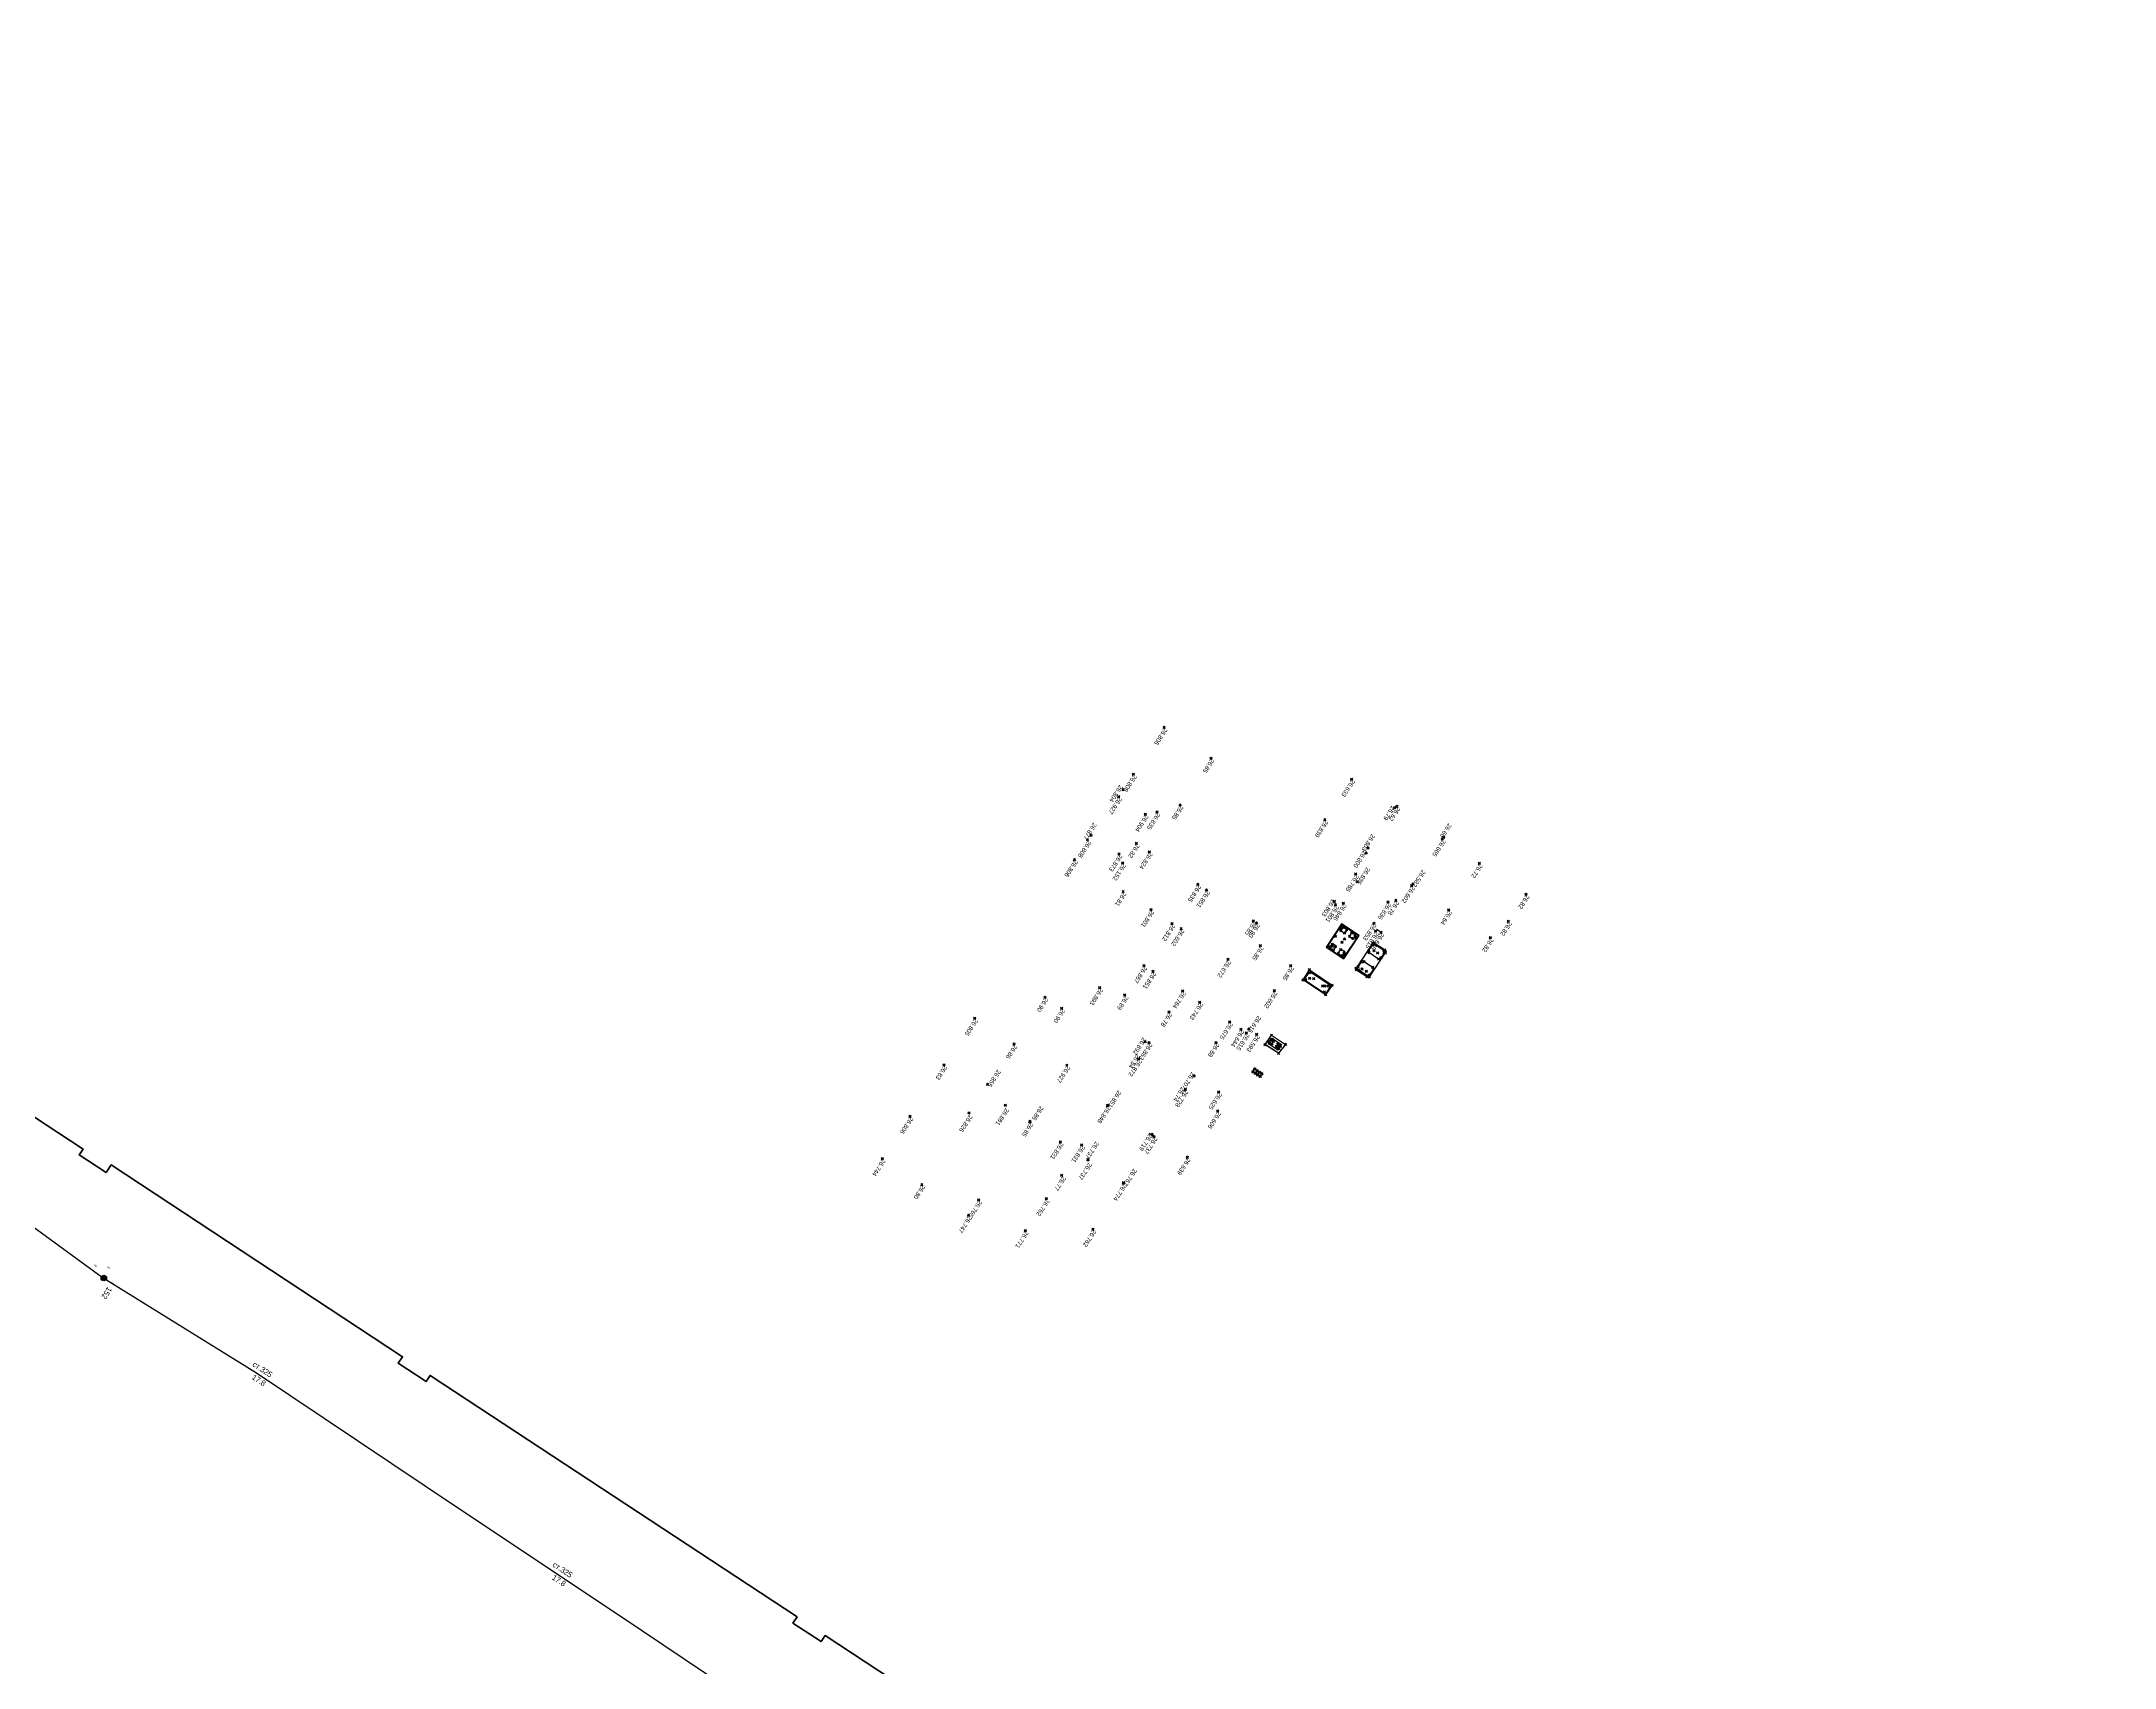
# Model space of a CAD drawing. Header units: millimetres. Extents: x 3214760 to 3224023, y 538957 to 542465.
# Drawn here: x 3222277.7 to 3222648.2, y 541242.3 to 541532.9 of the extents above; entities that cross this region are included whole.
import ezdxf

# ---------------------------------------------------------------- set-up
doc = ezdxf.new("R2010")
doc.units = ezdxf.units.MM
doc.header["$PDMODE"] = 35
doc.header["$PDSIZE"] = 0.2
for name, color, linetype in [('61_Отметки высоты поверхности', 7, 'Continuous'), ('_Аммиак', 7, 'Continuous'), ('_Осветленная вода_Колодцы', 30, 'Continuous'), ('_Осветленная вода_Номер_труб', 7, 'Continuous'), ('_Осветленная вода_Подземка', 7, 'Continuous'), ('Отметки фундамента', 7, 'Continuous'), ('Фундамент', 7, 'Continuous')]:
    doc.layers.add(name, color=color, linetype=linetype)
doc.layers.add('_Осветленная вода_Номер участка', color=7, linetype='Continuous', lineweight=9)
doc.styles.add('LIKE11', font='bm431.shx')
doc.styles.add('LIKE17', font='d431.shx')
doc.styles.add('LIKE32', font='peteri.shx')
doc.styles.add('Line_GUGK', font='bm431.ttf')
doc.linetypes.add('g5_122_vpr', pattern='A,1,-1,1.5,-0.4,["Впр",Line_GUGK,S=1,R=0,X=0,Y=-0.5],-3.2,1.5,-1,4,-1,4,-1,3', length=22.6)

# ---------------------------------------------------------------- blocks, each defined once
blk = doc.blocks.new('g5_117')
h = blk.add_hatch(color=255)
h.paths.add_polyline_path([(-0.3, 0.35), (0.35, -0.3, 0.177899), (0.46, 0, 0.639215)])
h.paths.add_polyline_path([(-0.35, 0.3, 0.177899), (-0.46, 0, 0.639215), (0.3, -0.35)])
at = {"color": 0}
blk.add_lwpolyline([(0.35, -0.35), (-0.35, 0.35)], dxfattribs=at)
blk.add_circle((0, 0), 0.5, dxfattribs=at)

msp = doc.modelspace()

# ---------------------------------------------------------------- linework, layer by layer
at = {"layer": '_Аммиак', "color": 2, "lineweight": 40, "elevation": 61.05}
msp.add_lwpolyline([(3222224.88, 541374.56), (3222285.14, 541334.94), (3222284.45, 541333.88), (3222289.25, 541330.72), (3222290.17, 541332.11), (3222342.25, 541297.81), (3222341.48, 541296.64), (3222346.44, 541293.38), (3222347.15, 541294.47), (3222412.73, 541251.3), (3222412.01, 541250.21), (3222417.04, 541246.9), (3222417.76, 541247.98), (3222478.13, 541208.22)], dxfattribs=at)
at = {"layer": '_Осветленная вода_Подземка', "color": 150, "linetype": 'g5_122_vpr', "lineweight": 30, "flags": 128}
msp.add_lwpolyline([(3222041.23, 541532.93), (3222025.43, 541510.79), (3222014.65, 541496.08), (3222042.99, 541477.19), (3222064.09, 541463.56), (3222091.36, 541443.23), (3222205.77, 541367.26), (3222221.71, 541355.42), (3222236.92, 541346.41), (3222271.5, 541324.5), (3222288.54, 541312.03), (3222316.15, 541294.96), (3222346.3, 541274.75), (3222385.09, 541248.83), (3222515.44, 541161.21), (3222644.39, 541077.84), (3222648.17, 541075.73)], dxfattribs=at)
at = {"layer": 'Отметки фундамента', "ltscale": 100}
for p in [(3222478.34, 541410.31, 55.15), (3222486.7, 541404.81, 55.2), (3222472.85, 541401.96, 55.15), (3222511.83, 541401.06, 54.98), (3222470.2, 541397.94, 55.27), (3222471.01, 541399.17, 55.15), (3222481.2, 541396.46, 55.2), (3222519.54, 541395.99, 55.14), (3222519.93, 541396.19, 54.97), (3222474.96, 541394.8, 55.25), (3222477.06, 541395.18, 55.18), (3222507.05, 541393.8, 55.19), (3222464.64, 541390.22, 55.16), (3222465.28, 541391, 55.22), (3222473.38, 541389.59, 55.17), (3222514.77, 541388.74, 55.15), (3222528.06, 541390.37, 55.01), (3222528.27, 541390.69, 55.01), (3222462.31, 541386.68, 55.15), (3222470.29, 541387.7, 55.22), (3222470.93, 541386.08, 55.16), (3222475.68, 541388.07, 55.17), (3222514.43, 541387.84, 55.15), (3222534.67, 541386.01, 55.07), (3222471.01, 541380.98, 55.16), (3222484.36, 541382.25, 55.18), (3222485.91, 541381.24, 55.2), (3222512.57, 541384.09, 55.13), (3222512.87, 541382.73, 55.18), (3222522.57, 541382.03, 54.95), (3222522.78, 541382.34, 54.93), (3222475.98, 541377.72, 55.15), (3222508.74, 541379.2, 55.15), (3222508.95, 541378.62, 55.15), (3222510.35, 541378.89, 55.19), (3222518.34, 541379.1, 55.18), (3222519.74, 541379.38, 55.13), (3222529.18, 541377.66, 54.99), (3222543.02, 541380.5, 55.17), (3222479.75, 541375.25, 55.16), (3222481.37, 541374.35, 54.95), (3222494.26, 541375.74, 55.2), (3222494.84, 541375.35, 55.15), (3222515.83, 541375.29, 55.2), (3222516.12, 541373.9, 55.16), (3222517.08, 541373.69, 55.03), (3222539.83, 541375.66, 55.17), (3222495.53, 541371.31, 55.2), (3222536.63, 541372.75, 55.17), (3222474.73, 541367.73, 55.21), (3222476.33, 541366.7, 55.2), (3222489.73, 541368.86, 55.02), (3222500.96, 541367.73, 55.2), (3222466.82, 541363.8, 55.24), (3222471.29, 541362.51, 55.24), (3222481.64, 541363.21, 55.13), (3222498.02, 541363.27, 54.95), (3222457.04, 541362.08, 55.25), (3222460.03, 541360.11, 55.25), (3222479.2, 541359.45, 55.13), (3222484.69, 541361.2, 55.09), (3222444.48, 541358.33, 55.15), (3222490.04, 541357.68, 55.02), (3222492.05, 541356.35, 54.99), (3222493.02, 541355.71, 54.96), (3222493.47, 541356.4, 54.96), (3222494.85, 541355.44, 54.94), (3222451.52, 541353.7, 55.21), (3222474.95, 541354.14, 55.24), (3222475.65, 541353.98, 55.21), (3222487.61, 541353.99, 55.03), (3222438.98, 541349.97, 55.18), (3222460.95, 541349.94, 55.27), (3222473.76, 541351.06, 55.22), (3222473.8, 541351.11, 55.19), (3222483.68, 541348.03, 55.05), (3222446.77, 541346.49, 55.2), (3222482.09, 541345.57, 55.07), (3222482.11, 541345.64, 55.09), (3222488.07, 541345.14, 54.97), (3222432.92, 541340.77, 55.15), (3222443.45, 541341.38, 55.17), (3222449.94, 541342.78, 55.23), (3222468.2, 541342.68, 55.19), (3222468.31, 541342.77, 55.2), (3222487.92, 541341.73, 54.95), (3222454.33, 541339.88, 55.2), (3222454.37, 541339.78, 55.2), (3222476.19, 541337.58, 55.06), (3222476.54, 541337.19, 55.08), (3222427.97, 541333.24, 55.09), (3222459.77, 541336.23, 55.18), (3222463.59, 541335.68, 55.18), (3222464.72, 541333.11, 55.17), (3222464.75, 541333, 55.18), (3222482.46, 541333.45, 54.98), (3222460.02, 541330.24, 55.12), (3222435.03, 541328.59, 55.15), (3222445.2, 541325.86, 55.11), (3222457.29, 541326.09, 55.11), (3222471.04, 541328.85, 55.12), (3222471.09, 541328.92, 55.11), (3222443.38, 541323.09, 55.09), (3222453.53, 541320.38, 55.06), (3222465.61, 541320.61, 55.11)]:
    msp.add_point(p, dxfattribs=at)
at = {"layer": 'Отметки фундамента', "color": 1}
for p in [(3222509.77, 541374.28, 27.45), (3222509.78, 541374.28, 27.45), (3222508.39, 541371.21, 27.41), (3222508.39, 541371.21, 27.41), (3222510.13, 541371.93, 27.42), (3222510.13, 541371.93, 27.42), (3222512.65, 541372.76, 27.45), (3222512.65, 541372.76, 27.45), (3222510.53, 541369.56, 27.41), (3222510.53, 541369.56, 27.41)]:
    msp.add_point(p, dxfattribs=at)
at = {"layer": 'Отметки фундамента'}
for p in [(3222509.93, 541373.97, 28.71), (3222509.93, 541373.97, 28.71), (3222510.37, 541374.57, 28.72), (3222510.37, 541374.57, 28.72), (3222510.57, 541373.55, 28.72), (3222510.57, 541373.55, 28.72), (3222510.96, 541374.18, 28.73), (3222510.96, 541374.18, 28.73), (3222511.85, 541373.54, 28.73), (3222511.85, 541373.54, 28.73), (3222507.96, 541370.95, 28.75), (3222507.96, 541370.95, 28.75), (3222508.39, 541371.57, 28.75), (3222508.39, 541371.57, 28.75), (3222508.58, 541370.56, 28.73), (3222508.58, 541370.56, 28.73), (3222508.95, 541371.17, 28.75), (3222508.96, 541371.17, 28.75), (3222509.49, 541369.96, 28.73), (3222509.49, 541369.96, 28.73), (3222509.88, 541370.58, 28.73), (3222509.88, 541370.58, 28.73), (3222510.51, 541370.18, 28.73), (3222510.51, 541370.18, 28.73), (3222511.47, 541372.95, 28.73), (3222511.47, 541372.95, 28.73), (3222512.1, 541372.61, 28.73), (3222512.1, 541372.61, 28.73), (3222512.46, 541373.2, 28.73), (3222512.46, 541373.2, 28.73), (3222514.88, 541370.38, 27.7), (3222514.89, 541370.38, 27.7), (3222514.97, 541370.04, 27.7), (3222514.97, 541370.04, 27.7), (3222515.54, 541371.38, 27.7), (3222515.54, 541371.38, 27.7), (3222515.84, 541370.4, 28.49), (3222515.84, 541370.4, 28.49), (3222515.87, 541371.57, 27.7), (3222515.87, 541371.57, 27.7), (3222516.48, 541369.98, 28.47), (3222516.48, 541369.98, 28.47), (3222517.59, 541370.46, 27.69), (3222517.59, 541370.46, 27.69), (3222517.66, 541369.98, 27.69), (3222517.66, 541369.98, 27.69), (3222504.3, 541366.99, 27.09), (3222504.3, 541367, 27.09), (3222504.39, 541366.49, 27.64), (3222504.39, 541366.49, 27.64), (3222510.12, 541369.53, 28.73), (3222510.12, 541369.53, 28.73), (3222512.98, 541367.49, 27.68), (3222512.98, 541367.49, 27.68), (3222513.04, 541366.98, 27.67), (3222513.04, 541366.98, 27.67), (3222513.56, 541368.36, 27.68), (3222513.56, 541368.37, 27.68), (3222513.7, 541367.16, 28.5), (3222513.7, 541367.16, 28.5), (3222514.08, 541368.44, 27.69), (3222514.08, 541368.45, 27.69), (3222514.45, 541366.74, 28.47), (3222514.45, 541366.74, 28.47), (3222515.04, 541366.05, 27.7), (3222515.04, 541366.05, 27.7), (3222515.59, 541367.45, 27.7), (3222515.59, 541367.45, 27.7), (3222515.75, 541367.1, 27.7), (3222515.75, 541367.1, 27.7), (3222516.66, 541368.9, 27.69), (3222516.66, 541368.9, 27.69), (3222517.09, 541369.14, 27.7), (3222517.09, 541369.14, 27.7), (3222503.15, 541365.19, 27.06), (3222503.15, 541365.19, 27.06), (3222503.62, 541365.22, 27.65), (3222503.63, 541365.23, 27.65), (3222504.35, 541365.49, 28.6), (3222504.35, 541365.49, 28.6), (3222505.07, 541365.39, 28.59), (3222505.07, 541365.39, 28.59), (3222506.65, 541364.11, 28.61), (3222506.65, 541364.11, 28.61), (3222506.98, 541363.05, 27.66), (3222506.98, 541363.05, 27.66), (3222507.08, 541364.09, 28.61), (3222507.08, 541364.09, 28.61), (3222507.18, 541362.53, 27), (3222507.18, 541362.53, 27), (3222507.65, 541364.09, 27.65), (3222507.65, 541364.09, 27.65), (3222508.35, 541364.24, 27.02), (3222508.35, 541364.24, 27.02), (3222514.63, 541365.95, 27.7), (3222514.63, 541365.95, 27.7), (3222497.52, 541355.29, 26.97), (3222497.52, 541355.29, 26.97), (3222496.38, 541353.6, 26.98), (3222496.38, 541353.61, 26.98), (3222497.19, 541353.82, 27.26), (3222497.19, 541353.82, 27.26), (3222497.67, 541354.51, 27.27), (3222497.68, 541354.51, 27.27), (3222498.78, 541352.07, 26.99), (3222498.78, 541352.07, 26.99), (3222498.85, 541353.24, 27.26), (3222498.85, 541353.24, 27.26), (3222500.02, 541353.65, 26.85), (3222500.02, 541353.65, 26.85), (3222494.2, 541348.8, 28.71), (3222494.21, 541348.8, 28.71), (3222494.22, 541348.74, 28.71), (3222494.22, 541348.74, 28.71), (3222494.48, 541349.24, 28.71), (3222494.49, 541349.24, 28.71), (3222494.48, 541349.24, 28.71), (3222494.49, 541349.24, 28.71), (3222494.56, 541349.23, 28.71), (3222494.56, 541349.23, 28.71), (3222494.63, 541348.48, 28.71), (3222494.63, 541348.48, 28.71), (3222494.72, 541348.47, 28.7), (3222494.72, 541348.47, 28.7), (3222494.96, 541348.97, 28.71), (3222494.96, 541348.97, 28.71), (3222494.98, 541348.89, 28.71), (3222494.98, 541348.89, 28.71), (3222495.04, 541348.26, 28.7), (3222495.04, 541348.26, 28.7), (3222495.05, 541348.2, 28.7), (3222495.05, 541348.2, 28.7), (3222495.44, 541348.66, 28.69), (3222495.44, 541348.66, 28.69), (3222495.45, 541347.93, 28.7), (3222495.46, 541347.93, 28.7), (3222495.52, 541347.92, 28.7), (3222495.51, 541347.92, 28.7), (3222495.52, 541347.92, 28.7), (3222495.51, 541347.92, 28.7), (3222495.52, 541347.92, 28.7), (3222495.52, 541347.92, 28.7), (3222495.79, 541348.41, 28.7), (3222495.79, 541348.41, 28.7), (3222495.8, 541348.32, 28.7), (3222495.8, 541348.32, 28.7)]:
    msp.add_point(p, dxfattribs=at)
at = {"layer": 'Отметки фундамента', "color": 5}
for p in [(3222510.1, 541374.5, 26.83), (3222510.1, 541374.5, 26.83), (3222507.89, 541371.06, 26.8), (3222507.89, 541371.06, 26.8), (3222508.94, 541372.99, 26.81), (3222508.94, 541372.99, 26.81), (3222510.53, 541369.76, 26.8), (3222510.53, 541369.76, 26.8), (3222510.56, 541372.48, 26.81), (3222510.57, 541372.48, 26.81), (3222512.59, 541372.79, 26.81), (3222512.59, 541372.79, 26.81)]:
    msp.add_point(p, dxfattribs=at)
at = {"layer": 'Отметки фундамента', "color": 3, "lineweight": 9}
for p in [(3222515.61, 541371.76, 26.31), (3222515.61, 541371.76, 26.31), (3222515.83, 541371.81, 26.31), (3222515.83, 541371.81, 26.31), (3222517.76, 541370.54, 26.3), (3222517.76, 541370.54, 26.3), (3222517.89, 541370, 26.3), (3222517.89, 541370, 26.3), (3222512.64, 541367.27, 26.3), (3222512.64, 541367.27, 26.3), (3222512.65, 541367.02, 26.3), (3222512.65, 541367.02, 26.3), (3222514.6, 541365.72, 26.29), (3222514.6, 541365.72, 26.29), (3222515.04, 541365.74, 26.29), (3222515.04, 541365.75, 26.29), (3222497.1, 541354.1, 28.71), (3222497.1, 541354.1, 28.71), (3222497.12, 541354.01, 28.71), (3222497.12, 541354.01, 28.71), (3222497.36, 541354.5, 28.7), (3222497.37, 541354.5, 28.7), (3222497.47, 541354.5, 28.7), (3222497.47, 541354.5, 28.7), (3222497.51, 541353.75, 28.71), (3222497.51, 541353.75, 28.71), (3222497.6, 541353.75, 28.71), (3222497.6, 541353.75, 28.71), (3222497.74, 541354.32, 28.65), (3222497.74, 541354.32, 28.65), (3222497.87, 541354.16, 28.71), (3222497.87, 541354.16, 28.71), (3222497.88, 541354.22, 28.71), (3222497.88, 541354.22, 28.71), (3222498.38, 541353.3, 28.7), (3222498.38, 541353.31, 28.7), (3222498.41, 541353.18, 28.7), (3222498.41, 541353.18, 28.7), (3222498.62, 541353.65, 28.71), (3222498.62, 541353.65, 28.71), (3222498.67, 541353.71, 28.71), (3222498.67, 541353.71, 28.71), (3222498.76, 541352.93, 28.71), (3222498.76, 541352.93, 28.71), (3222498.85, 541352.94, 28.71), (3222498.86, 541352.94, 28.71), (3222499.09, 541353.43, 28.7), (3222499.09, 541353.3, 28.7), (3222499.09, 541353.3, 28.7), (3222499.09, 541353.43, 28.7)]:
    msp.add_point(p, dxfattribs=at)
at = {"layer": 'Фундамент', "color": 5, "ltscale": 100, "elevation": 28.35}
msp.add_lwpolyline([(3222510.44, 541368.92), (3222513.19, 541373.1), (3222511.58, 541374.16), (3222510.02, 541375.19), (3222507.27, 541371.01), (3222510.44, 541368.92)], dxfattribs=at)
msp.add_lwpolyline([(3222510.44, 541368.92), (3222513.19, 541373.1), (3222511.58, 541374.16), (3222510.02, 541375.19), (3222507.27, 541371.01), (3222510.44, 541368.92)], dxfattribs=at)
at = {"layer": 'Фундамент', "color": 1, "ltscale": 100, "elevation": 28.35}
msp.add_lwpolyline([(3222511.52, 541374.08), (3222511.52, 541374.08), (3222510.78, 541374.57), (3222510.05, 541375.05), (3222508.73, 541373.05), (3222507.41, 541371.04), (3222508.14, 541370.56), (3222508.88, 541370.07), (3222509.68, 541369.54), (3222510.41, 541369.06), (3222513.05, 541373.07), (3222511.52, 541374.08)], dxfattribs=at)
msp.add_lwpolyline([(3222511.52, 541374.08), (3222511.52, 541374.08), (3222510.78, 541374.57), (3222510.05, 541375.05), (3222508.73, 541373.05), (3222507.41, 541371.04), (3222508.14, 541370.56), (3222508.88, 541370.07), (3222509.68, 541369.54), (3222510.41, 541369.06), (3222513.05, 541373.07), (3222511.52, 541374.08)], dxfattribs=at)
at = {"layer": 'Фундамент'}
for points, elevation in [([(3222511.07, 541374.19), (3222510.59, 541373.47), (3222509.85, 541373.94), (3222510.33, 541374.68)], 28.73), ([(3222511.07, 541374.19), (3222510.59, 541373.47), (3222509.85, 541373.94), (3222510.33, 541374.68)], 28.73), ([(3222508.61, 541370.45), (3222509.08, 541371.2), (3222508.36, 541371.66), (3222507.87, 541370.94)], 28.73), ([(3222508.61, 541370.45), (3222509.08, 541371.2), (3222508.36, 541371.66), (3222507.88, 541370.94)], 28.73), ([(3222510.13, 541369.45), (3222510.61, 541370.2), (3222509.87, 541370.69), (3222509.4, 541369.92)], 28.73), ([(3222510.13, 541369.45), (3222510.61, 541370.2), (3222509.87, 541370.69), (3222509.4, 541369.92)], 28.73), ([(3222512.11, 541372.45), (3222512.59, 541373.18), (3222511.85, 541373.66), (3222511.38, 541372.93)], 28.76), ([(3222512.12, 541372.46), (3222512.59, 541373.19), (3222511.85, 541373.66), (3222511.38, 541372.93)], 28.76), ([(3222518.1, 541370.32), (3222515.7, 541371.89), (3222512.53, 541367.1), (3222514.89, 541365.52)], 26.3), ([(3222518.1, 541370.32), (3222515.7, 541371.89), (3222512.53, 541367.1), (3222514.89, 541365.52)], 26.3), ([(3222497.52, 541355.29), (3222500.02, 541353.65), (3222498.78, 541352.07), (3222496.38, 541353.6)], 26.97), ([(3222497.52, 541355.29), (3222500.02, 541353.65), (3222498.78, 541352.07), (3222496.38, 541353.61)], 26.97), ([(3222499.32, 541353.65), (3222498.67, 541352.64), (3222496.9, 541353.79), (3222497.57, 541354.79)], 26.96), ([(3222499.33, 541353.65), (3222498.67, 541352.64), (3222496.9, 541353.79), (3222497.57, 541354.79)], 26.96), ([(3222497.9, 541354.21), (3222497.57, 541353.71), (3222497.06, 541354.04), (3222497.4, 541354.54)], 28.35), ([(3222497.9, 541354.21), (3222497.57, 541353.71), (3222497.06, 541354.04), (3222497.4, 541354.54)], 28.35), ([(3222499.15, 541353.4), (3222498.82, 541352.88), (3222498.33, 541353.24), (3222498.66, 541353.71)], 28.35), ([(3222499.15, 541353.4), (3222498.82, 541352.88), (3222498.33, 541353.24), (3222498.66, 541353.71)], 28.35), ([(3222495.01, 541348.94), (3222494.7, 541348.44), (3222494.18, 541348.76), (3222494.5, 541349.27)], 28.71), ([(3222495.01, 541348.94), (3222494.7, 541348.44), (3222494.18, 541348.76), (3222494.5, 541349.27)], 28.71), ([(3222495.84, 541348.37), (3222495.5, 541347.9), (3222495.02, 541348.22), (3222495.36, 541348.71)], 28.7), ([(3222495.84, 541348.38), (3222495.5, 541347.9), (3222495.02, 541348.23), (3222495.36, 541348.71)], 28.7)]:
    msp.add_lwpolyline(points, close=True, dxfattribs=dict(at, elevation=elevation))
at = {"layer": 'Фундамент', "ltscale": 100}
for points, elevation in [([(3222517.08, 541373.69), (3222516.31, 541374.19)], 55.16), ([(3222475.66, 541337.77), (3222475.66, 541337.77), (3222476.54, 541337.19)], 28.35), ([(3222482.65, 541333.73), (3222482.46, 541333.45)], 28.35)]:
    msp.add_lwpolyline(points, dxfattribs=dict(at, elevation=elevation))
for points, elevation in [([(3222515.73, 541371.66), (3222517.87, 541370.29), (3222516.84, 541368.78), (3222514.76, 541370.18)], 27.7), ([(3222515.73, 541371.66), (3222517.87, 541370.29), (3222516.84, 541368.78), (3222514.76, 541370.18)], 27.7), ([(3222508.35, 541364.24), (3222507.18, 541362.53), (3222503.15, 541365.19), (3222504.3, 541367)], 27.02), ([(3222508.35, 541364.24), (3222507.18, 541362.53), (3222503.15, 541365.19), (3222504.3, 541366.99)], 27.02), ([(3222513.76, 541368.66), (3222515.86, 541367.27), (3222514.87, 541365.79), (3222512.76, 541367.16)], 27.68), ([(3222513.76, 541368.66), (3222515.86, 541367.27), (3222514.87, 541365.8), (3222512.76, 541367.16)], 27.68)]:
    msp.add_lwpolyline(points, close=True, dxfattribs=dict(at, elevation=elevation))
at = {"layer": 'Фундамент', "color": 0, "ltscale": 100, "elevation": 27.54}
msp.add_lwpolyline([(3222508.15, 541364.2), (3222507.18, 541362.63), (3222503.36, 541365.18), (3222504.36, 541366.69)], close=True, dxfattribs=at)
msp.add_lwpolyline([(3222508.15, 541364.2), (3222507.18, 541362.63), (3222503.36, 541365.18), (3222504.36, 541366.69)], close=True, dxfattribs=at)

# ---------------------------------------------------------------- block references
at = {"layer": '_Осветленная вода_Колодцы', "color": 150, "linetype": 'Continuous', "lineweight": 20}
msp.add_blockref('g5_117', (3222288.86, 541311.88), dxfattribs=at)

# ---------------------------------------------------------------- texts
at = {"layer": '61_Отметки высоты поверхности', "color": 7, "linetype": 'Continuous', "lineweight": 15, "style": 'LIKE17'}
for s, p in [('26.806', (3222478.34, 541410.31, 55.15)), ('26.85', (3222486.7, 541404.81, 55.2)), ('26.804', (3222470.35, 541400.09, 55.17)), ('26.808', (3222472.85, 541401.96, 55.15)), ('26.633', (3222511.83, 541401.06, 55.19)), ('26.927', (3222470.2, 541397.94, 55.15)), ('26.85', (3222481.2, 541396.46, 55.15)), ('26.79', (3222518.97, 541396.36, 55.19)), ('26.62', (3222519.93, 541396.19, 55.01)), ('26.877', (3222465.69, 541393.36, 55.17)), ('26.904', (3222474.96, 541394.8, 55.15)), ('26.835', (3222477.06, 541395.18, 55.15)), ('26.839', (3222507.05, 541393.8, 55.19)), ('26.66', (3222529.12, 541393.24, 55.17)), ('26.808', (3222464.73, 541390.17, 55.15)), ('26.82', (3222473.38, 541389.59, 55.17)), ('26.803', (3222515.43, 541391.34, 55.17)), ('26.665', (3222528.06, 541390.37, 55.01)), ('26.806', (3222462.31, 541386.68, 55.15)), ('26.873', (3222470.29, 541387.7, 55.15)), ('26.152', (3222470.93, 541386.08, 55.16)), ('26.824', (3222475.69, 541388.11, 55.16)), ('26.800', (3222513.94, 541388.38, 55.17)), ('26.835', (3222514.54, 541385.38, 55.17)), ('26.582', (3222524.47, 541384.91, 54.99)), ('26.72', (3222534.67, 541386.01, 55.07)), ('26.835', (3222484.36, 541382.25, 55.16)), ('26.851', (3222485.91, 541381.24, 55.2)), ('26.785', (3222512.57, 541384.09, 55.13)), ('26.602', (3222522.57, 541382.03, 54.95)), ('26.81', (3222471.01, 541380.98, 55.16)), ('26.801', (3222475.98, 541377.72, 55.16)), ('26.803', (3222508.31, 541379.66, 55.17)), ('26.801', (3222508.96, 541378.61, 55.13)), ('26.846', (3222510.35, 541378.89, 55.19)), ('26.836', (3222518.34, 541379.1, 55.18)), ('26.78', (3222519.74, 541379.38, 55.13)), ('26.64', (3222529.18, 541377.66, 54.99)), ('26.82', (3222543.04, 541380.48, 55.07)), ('26.812', (3222479.75, 541375.25, 55.21)), ('26.602', (3222481.37, 541374.35, 55.2)), ('26.85', (3222494.26, 541375.74, 55.2)), ('26.80', (3222494.84, 541375.35, 55.15)), ('26.853', (3222515.68, 541375.38, 55.13)), ('26.815', (3222516.12, 541373.9, 55.16)), ('26.82', (3222539.87, 541375.68, 55.17)), ('26.85', (3222495.53, 541371.31, 55.2)), ('26.685', (3222517.08, 541373.69, 55.03)), ('26.82', (3222536.63, 541372.75, 55.17)), ('26.867', (3222474.73, 541367.73, 55.2)), ('26.851', (3222476.32, 541366.69, 55.24)), ('26.672', (3222489.66, 541368.75, 55.2)), ('26.85', (3222500.96, 541367.73, 55.2)), ('26.893', (3222466.82, 541363.8, 55.15)), ('26.784', (3222481.64, 541363.21, 55.13)), ('26.602', (3222498, 541363.23, 55.2)), ('26.90', (3222457.04, 541362.08, 55.25)), ('26.90', (3222460.03, 541360.11, 55.25)), ('26.89', (3222471.39, 541362.45, 55.21)), ('26.78', (3222479.2, 541359.45, 55.19)), ('26.743', (3222484.69, 541361.2, 55.13)), ('26.805', (3222444.48, 541358.33, 55.15)), ('26.675', (3222490.04, 541357.68, 55.03)), ('26.644', (3222492.05, 541356.35, 55.03)), ('26.615', (3222493.02, 541355.71, 55.03)), ('26.593', (3222494.85, 541355.44, 55.03)), ('26.615', (3222495.09, 541358.84, 54.95)), ('26.86', (3222451.52, 541353.7, 55.2)), ('26.84', (3222473.45, 541351.99, 55.17)), ('26.892', (3222474.54, 541354.94, 55.17)), ('26.863', (3222475.65, 541353.98, 55.21)), ('26.68', (3222487.61, 541353.99, 55.03)), ('26.83', (3222438.98, 541349.97, 55.18)), ('26.855', (3222448.55, 541349.19, 55.2)), ('26.927', (3222460.95, 541349.94, 55.27)), ('26.872', (3222473.76, 541351.06, 55.19)), ('26.707', (3222483.25, 541348.78, 55.17)), ('26.851', (3222470.1, 541345.5, 55.19)), ('26.74', (3222481.44, 541346.08, 55.19)), ('26.728', (3222482.09, 541345.57, 55.07)), ('26.625', (3222488.07, 541345.14, 55.03)), ('26.806', (3222432.92, 541340.77, 55.15)), ('26.826', (3222443.5, 541341.12, 55.2)), ('26.881', (3222450.03, 541342.32, 55.2)), ('26.86', (3222456.19, 541342.71, 28.35)), ('26.848', (3222468.2, 541342.68, 55.19)), ('26.606', (3222487.92, 541341.73, 55.19)), ('26.85', (3222454.37, 541339.78, 55.2)), ('26.719', (3222475.66, 541337.77, 28.35)), ('26.737', (3222476.54, 541337.19, 55.08)), ('26.744', (3222427.97, 541333.24, 55.2)), ('26.831', (3222459.77, 541336.23, 55.18)), ('26.831', (3222463.59, 541335.68, 55.18)), ('26.737', (3222466.09, 541336.35, 55.08)), ('26.639', (3222482.46, 541333.45, 55.19)), ('26.77', (3222460.18, 541330.14, 28.35)), ('26.737', (3222464.83, 541332.58, 28.35)), ('26.767', (3222472.86, 541331.5, 28.35)), ('26.80', (3222435.03, 541328.59, 55.15)), ('26.765', (3222445.2, 541325.86, 55.2)), ('26.762', (3222457.29, 541326.09, 55.11)), ('26.774', (3222471.04, 541328.85, 55.12)), ('26.747', (3222443.38, 541323.09, 55.2)), ('26.771', (3222453.53, 541320.38, 55.06)), ('26.762', (3222465.61, 541320.61, 55.11))]:
    msp.add_text(s, height=0.8, rotation=236.6461, dxfattribs=at).set_placement(p)
at = {"layer": '_Осветленная вода_Колодцы', "color": 150, "linetype": 'Continuous', "lineweight": 15, "style": 'LIKE11'}
msp.add_text('152', height=1, rotation=238.0191, dxfattribs=at).set_placement((3222289.54, 541310.4))
at = {"layer": '_Осветленная вода_Номер участка', "color": 132, "linetype": 'g5_122_vpr', "lineweight": 15, "style": 'LIKE32'}
for p in [(3222315.21, 541293.92), (3222368.83, 541258.11)]:
    msp.add_text('17.8', height=1, rotation=326.6473, dxfattribs=at).set_placement(p)
at = {"layer": '_Осветленная вода_Номер_труб', "color": 150, "linetype": 'Continuous', "lineweight": 15, "style": 'LIKE11'}
for s, p in [('2', (3222287.26, 541314.38)), ('3', (3222289.6, 541314.06)), ('1', (3222290.37, 541311.26))]:
    msp.add_text(s, height=0.5, rotation=236.2906, dxfattribs=at).set_placement(p)
at = {"layer": '_Осветленная вода_Подземка', "color": 150, "linetype": 'g5_122_vpr', "lineweight": 15, "style": 'LIKE32'}
for p in [(3222315.31, 541296.21), (3222368.93, 541260.4)]:
    msp.add_text('ст.325', height=1, rotation=326.4204, dxfattribs=at).set_placement(p)

doc.saveas('drawing.dxf')
